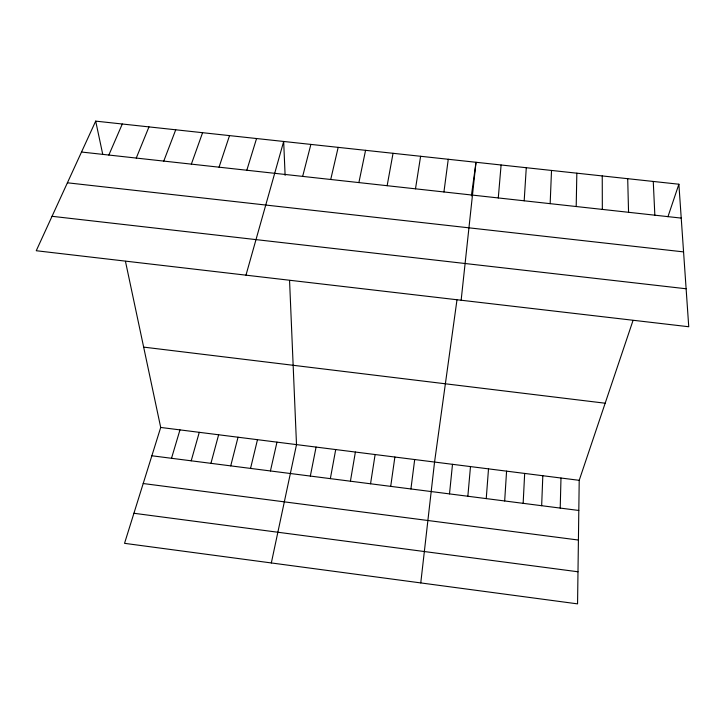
<?xml version="1.0" encoding="UTF-8"?>
<svg xmlns="http://www.w3.org/2000/svg" width="725" height="725" viewBox="0 0 725 725"><rect width="100%" height="100%" fill="white"/><g stroke="black" fill="none" stroke-linecap="round" stroke-linejoin="round"><path stroke-width="1.09" d="M633.025 320.468L579.212 480.322L577.562 603.871L124.537 543.333L160.705 427.451L125.452 261.326M576.203 206.534L576.837 173.184M560.217 508.08L560.987 478.02M541.657 505.706L542.817 475.718M550.157 203.662L551.517 170.448M523.151 503.331L524.673 473.425M504.673 500.966L506.576 471.141M524.184 200.798L526.278 167.711M486.239 498.61L488.514 468.858M498.283 197.943L501.102 164.992M467.852 496.253L470.489 466.583M449.5 493.897L452.5 464.308M461.145 300.232L476.008 162.273L471.368 195.877M420.763 582.918L434.556 462.042L456.968 299.951M410.921 488.958L414.691 459.532M443.936 191.962L448.258 159.273M390.712 486.366L394.88 457.031M415.488 188.826L420.609 156.283M370.538 483.783L375.115 454.539M350.42 481.21L355.386 452.047M387.141 185.7L393.041 153.301M330.346 478.636L335.711 449.554M310.327 476.071L316.082 447.08M358.884 182.591L365.563 150.329M271.331 562.944L296.507 444.606L289.556 280.448M270.425 470.96L276.968 442.141M330.727 179.492L338.176 147.365M250.551 468.413L257.475 439.676M230.722 465.876L238.036 437.22M302.66 176.392L310.88 144.411M210.93 463.338L218.633 434.764M245.974 275.165L283.674 141.466L285.115 175.35M191.201 460.81L199.275 432.327M171.508 458.291L179.972 429.88M246.817 170.248L256.559 138.529M219.041 167.185L229.526 135.611M667.942 216.73L678.881 184.222L95.691 121.129L36.25 250.732L688.75 326.748L678.881 184.222M191.355 164.131L202.592 132.693M163.759 161.095L175.731 129.784M136.255 158.068L148.969 126.893M108.841 155.041L122.289 124.002M81.517 152.032L681.228 218.098M67.407 182.8L683.566 251.892M52.037 216.304L686.122 288.767M143.65 347.112L605.167 403.218M160.705 427.451L579.212 480.322M151.869 455.771L578.804 510.463M143.197 483.53L578.414 540.043M133.917 513.273L577.988 571.78M95.691 121.129L102.769 154.47M653.261 181.449L654.847 215.198M627.705 178.685L628.557 212.298M602.239 175.93L602.339 209.407"/></g></svg>
